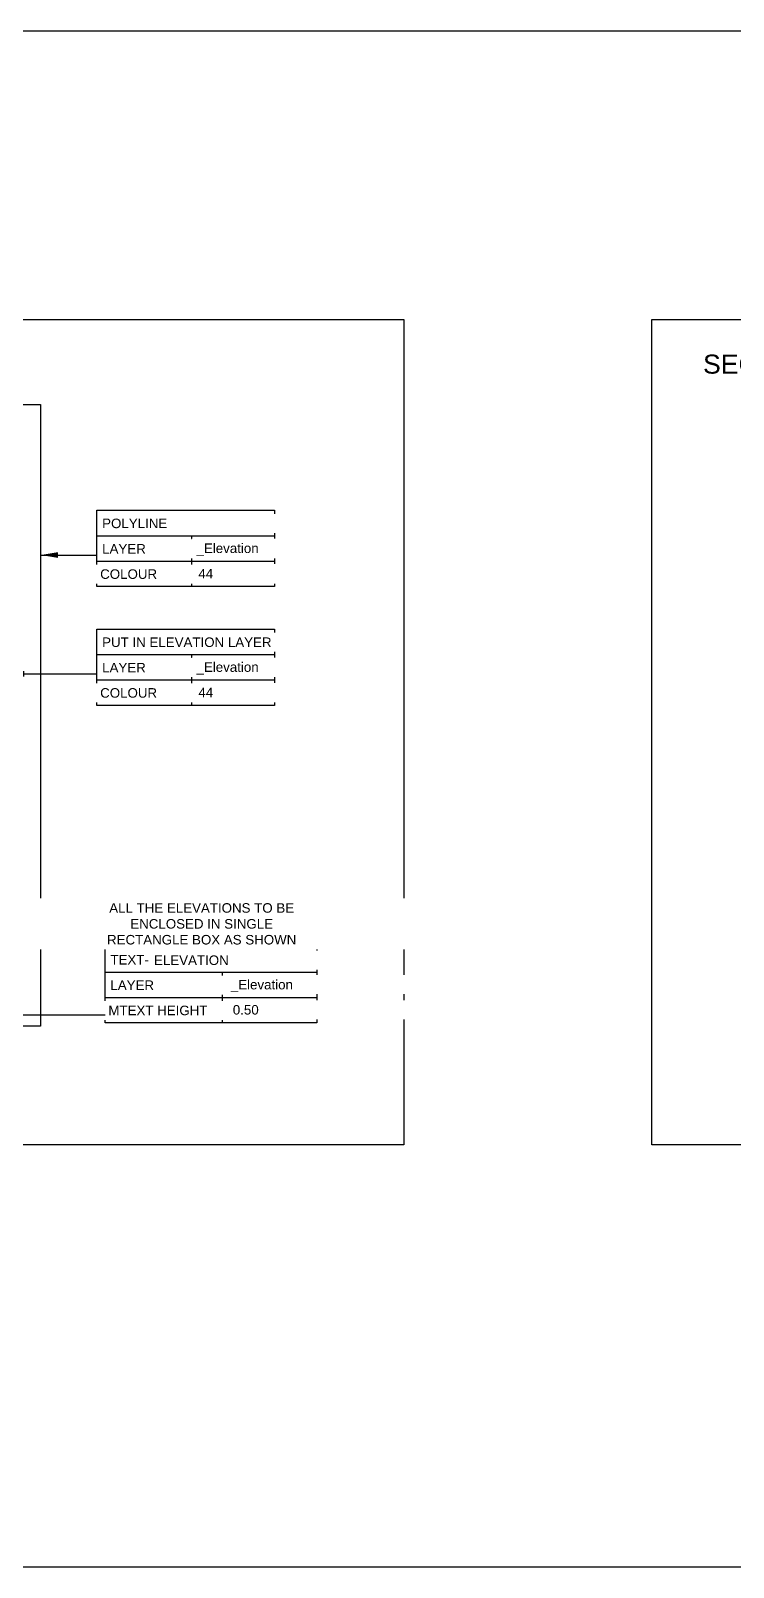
# Model space of a CAD drawing. Header units: metres. Extents: x 180 to 389, y -165 to 195.
# Drawn here: x 282.63 to 301.06, y -55.97 to -15.63 of the extents above; entities that cross this region are included whole.
import ezdxf

# ---------------------------------------------------------------- set-up
doc = ezdxf.new("R2010")
doc.units = ezdxf.units.M
doc.header["$LTSCALE"] = 2
doc.header["$MEASUREMENT"] = 0
doc.layers.add('_Elevation', color=44, linetype='Continuous')
doc.styles.add('DRAWING', font='times.ttf', dxfattribs={"height": 0.2})
doc.styles.get("Standard").update_dxf_attribs({"font": 'arial.ttf'})
doc.dimstyles.new('Copy of DRAWING', dxfattribs={"dimtxt": 0.2, "dimasz": 0.46, "dimexe": 0.076, "dimexo": 0.3, "dimgap": 0.037, "dimtad": 0, "dimdec": 3, "dimzin": 0, "dimdsep": 46, "dimtxsty": 'DRAWING', "dimblk": 'ARCHTICK', "dimtsz": 0.037, "dimcen": 0.09, "dimclre": 256, "dimclrt": 256, "dimadec": 0, "dimazin": 0, "dimtfac": 1, "dimtdec": 3, "dimtix": 1, "dimtofl": 0, "dimtmove": 2, "dimatfit": 3, "dimfxl": 1, "dimtolj": 1, "dimtzin": 0, "dimarcsym": 0})

# ---------------------------------------------------------------- blocks, each defined once
blk = doc.blocks.new('_ArchTick')

msp = doc.modelspace()

# ---------------------------------------------------------------- linework, layer by layer
at = {"ltscale": 0.01}
for p, q in [((284.3665, -28.8906), (289.0307, -28.8906)), ((284.3665, -29.5579), (289.0307, -29.5579)), ((284.3665, -32.0095), (289.0307, -32.0095)), ((284.3665, -32.6768), (289.0307, -32.6768)), ((284.5825, -40.3442), (290.1353, -40.3442)), ((284.5825, -41.0115), (290.1353, -41.0115))]:
    msp.add_line(p, q, dxfattribs=at)
for points in [[(180.407, -15.635), (389.0953, -15.635), (389.0953, -55.9661), (180.407, -55.9661)], [(259.5716, -23.2175), (292.4225, -23.2175), (292.4225, -44.8823), (259.5716, -44.8823)], [(298.9306, -23.2175), (331.7815, -23.2175), (331.7815, -44.8823), (298.9306, -44.8823)], [(284.3665, -28.2233), (289.0307, -28.2233), (289.0307, -30.2252), (284.3665, -30.2252)], [(284.3665, -31.3422), (289.0307, -31.3422), (289.0307, -33.3441), (284.3665, -33.3441)], [(284.5825, -39.6769), (290.1353, -39.6769), (290.1353, -41.6788), (284.5825, -41.6788)]]:
    msp.add_lwpolyline(points, close=True, dxfattribs=at)
at = {"layer": '_Elevation', "ltscale": 0.01}
msp.add_lwpolyline([(260.4399, -25.4446), (282.8908, -25.4446), (282.8908, -41.7634), (260.4399, -41.7634)], close=True, dxfattribs=at)

# ---------------------------------------------------------------- next in the draw order: texts
at = {"ltscale": 0.01, "attachment_point": 1, "bg_fill": 2}
for s, insert, char_height, width in [('SECTION', (300.2721, -24.1358), 0.5, 12.588293), ('POLYLINE', (284.5055, -28.4412), 0.25, 4.517248), ('PUT IN ELEVATION LAYER', (284.5055, -31.5602), 0.25, 4.517248), ('TEXT-', (284.7215, -39.8948), 0.25, 4.517248)]:
    msp.add_mtext(s, dxfattribs=dict(at, insert=insert, char_height=char_height, width=width))

# ---------------------------------------------------------------- next in the draw order: linework, layer by layer
at = {"ltscale": 0.01}
for p, q in [((286.8497, -28.8906), (286.8497, -30.2252)), ((286.8497, -32.0095), (286.8497, -33.3441)), ((287.6557, -40.3442), (287.6557, -41.6788))]:
    msp.add_line(p, q, dxfattribs=at)

# ---------------------------------------------------------------- next in the draw order: texts
at = {"ltscale": 0.01, "char_height": 0.25, "width": 4.517248, "attachment_point": 1, "bg_fill": 2}
for insert in [(284.5055, -29.1085), (284.5055, -32.2275), (284.7215, -40.5621)]:
    msp.add_mtext('LAYER', dxfattribs=dict(at, insert=insert))

# ---------------------------------------------------------------- next in the draw order: texts
for s, insert in [('_Elevation', (286.9813, -29.0939)), ('_Elevation', (286.9813, -32.2129)), ('ELEVATION', (285.8667, -39.9068)), ('MTEXT HEIGHT', (284.669, -41.2257))]:
    msp.add_mtext(s, dxfattribs=dict(at, insert=insert))

# ---------------------------------------------------------------- next in the draw order: texts
at = {"ltscale": 0.01, "char_height": 0.25, "attachment_point": 1, "bg_fill": 2}
for s, insert, width in [('COLOUR', (284.4531, -29.7721), 4.517248), ('COLOUR', (284.4531, -32.891), 4.517248), ('\\pxqc;ALL THE ELEVATIONS TO BE\\PENCLOSED IN SINGLE\\PRECTANGLE BOX AS SHOWN', (281.2248, -38.5355), 11.783656), ('0.50', (287.9338, -41.2089), 4.517248)]:
    msp.add_mtext(s, dxfattribs=dict(at, insert=insert, width=width))

# ---------------------------------------------------------------- next in the draw order: leaders
at = {"ltscale": 0.01}
msp.add_leader([(264.3961, -41.4689), (284.5825, -41.4689)], dimstyle='Copy of DRAWING', override={"dimgap": 0.037, "dimtad": 0}, dxfattribs=at)

# ---------------------------------------------------------------- next in the draw order: texts
at = {"ltscale": 0.01, "char_height": 0.25, "width": 4.517248, "attachment_point": 1, "bg_fill": 2}
for s, insert in [('44', (287.0305, -29.7612)), ('44', (287.0305, -32.8802)), ('_Elevation', (287.8811, -40.5475))]:
    msp.add_mtext(s, dxfattribs=dict(at, insert=insert))

# ---------------------------------------------------------------- next in the draw order: leaders
at = {"ltscale": 0.01}
for points in [[(282.8908, -29.3969), (284.3665, -29.3969)], [(282.0011, -32.5158), (284.3665, -32.5158)]]:
    msp.add_leader(points, dimstyle='Copy of DRAWING', override={"dimgap": 0.037, "dimtad": 0}, dxfattribs=at)

doc.saveas('drawing.dxf')
